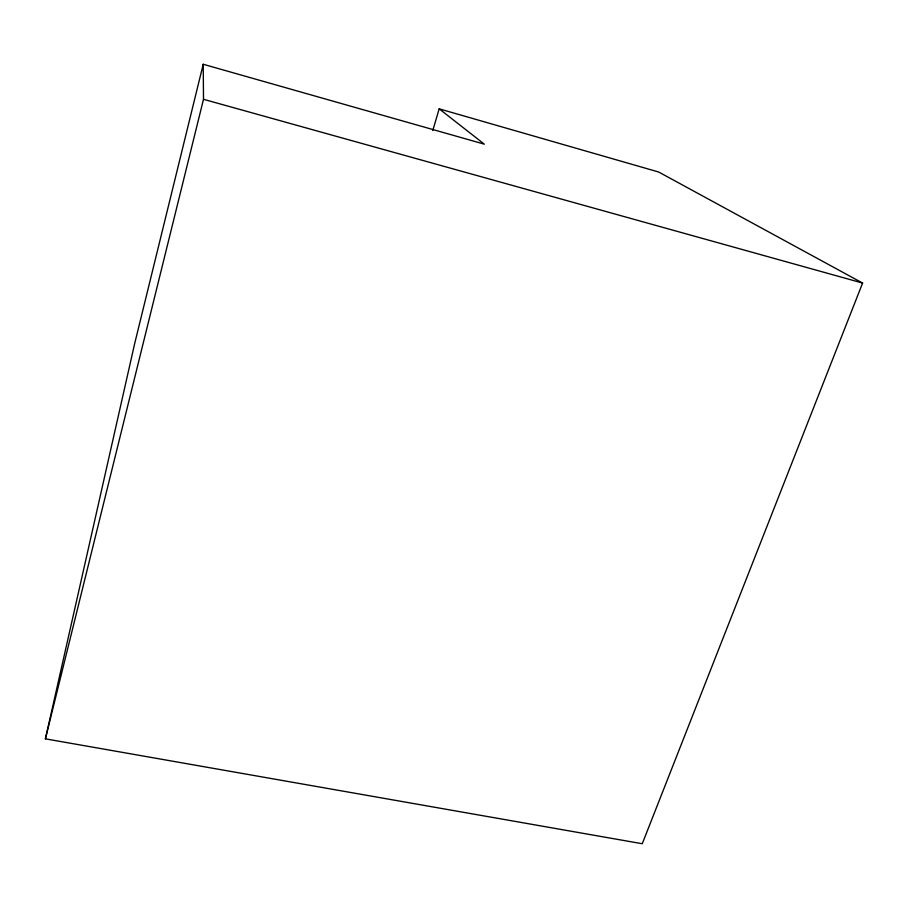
<?xml version="1.0" encoding="UTF-8"?>
<svg xmlns="http://www.w3.org/2000/svg" width="908" height="908" viewBox="0 0 908 908"><rect width="100%" height="100%" fill="white"/><g stroke="black" fill="none" stroke-linecap="round" stroke-linejoin="round"><path stroke-width="1.36" d="M439.166 108.835L658.686 172.021L862.6 283.069L642.262 843.736L45.4 738.84L134.69 343.496L203.222 64.264L484.327 144.168L439.166 108.835L432.787 130.502M45.4 738.84L203.506 99.301L203.222 64.264M203.506 99.301L862.6 283.069"/></g></svg>
